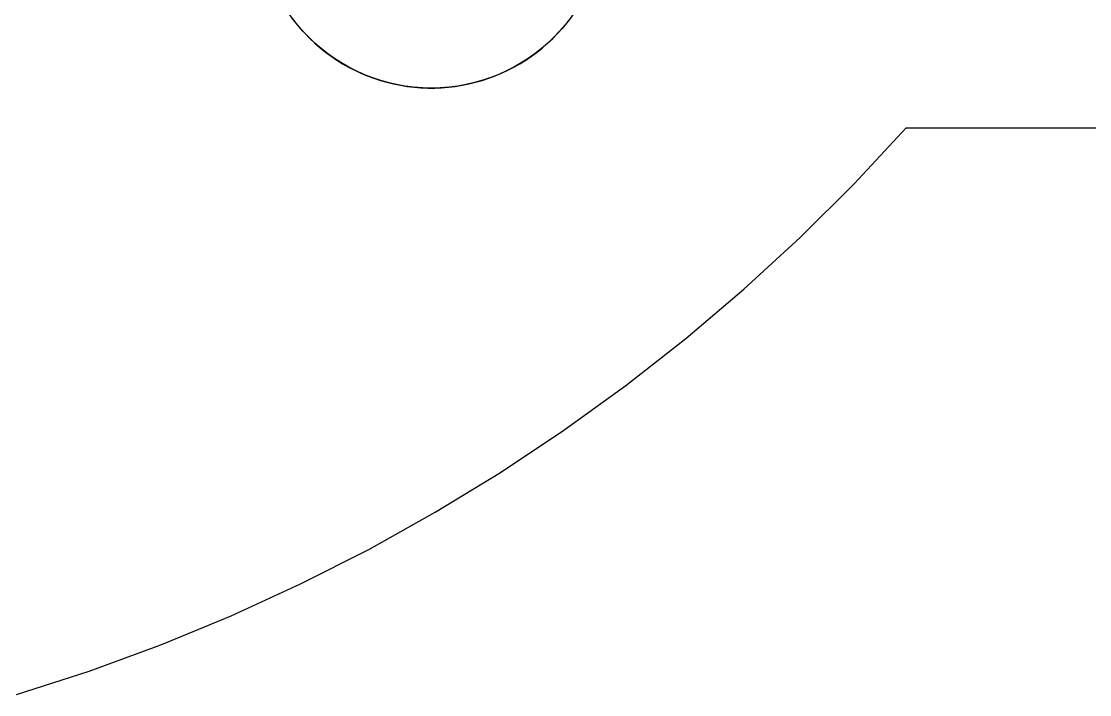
# Model space of a CAD drawing. Header units: millimetres. Extents: x -55 to 176, y -160 to 36.
# Drawn here: x 10.5 to 30.22, y -34.46 to -22.03 of the extents above; entities that cross this region are included whole.
import ezdxf

# ---------------------------------------------------------------- set-up
doc = ezdxf.new("R2010")
doc.units = ezdxf.units.MM
doc.layers.add('XY', color=7, linetype='Continuous')

msp = doc.modelspace()

# ---------------------------------------------------------------- linework, layer by layer
for centre, radius in [((0, 0), 23.8), ((18.067, -20.065), 3.2)]:
    msp.add_circle(centre, radius)
at = {"layer": 'XY'}
for p, q in [((15.57, -22.067), (15.493, -21.966)), ((15.652, -22.165), (15.57, -22.067)), ((20.563, -22.067), (20.481, -22.165)), ((20.64, -21.966), (20.563, -22.067)), ((15.737, -22.259), (15.652, -22.165)), ((15.826, -22.35), (15.737, -22.259)), ((20.307, -22.35), (20.396, -22.259)), ((20.481, -22.165), (20.396, -22.259)), ((15.826, -22.35), (15.919, -22.437)), ((15.919, -22.437), (16.015, -22.521)), ((20.118, -22.521), (20.214, -22.437)), ((20.214, -22.437), (20.307, -22.35)), ((16.015, -22.521), (16.114, -22.6)), ((16.114, -22.6), (16.217, -22.676)), ((16.217, -22.676), (16.322, -22.747)), ((19.811, -22.747), (19.916, -22.676)), ((19.916, -22.676), (20.019, -22.6)), ((20.019, -22.6), (20.118, -22.521)), ((16.322, -22.747), (16.43, -22.815)), ((16.43, -22.815), (16.541, -22.878)), ((19.593, -22.878), (19.703, -22.815)), ((19.703, -22.815), (19.811, -22.747)), ((16.541, -22.878), (16.654, -22.936)), ((16.654, -22.936), (16.769, -22.99)), ((16.769, -22.99), (16.886, -23.039)), ((16.886, -23.039), (17.005, -23.084)), ((19.128, -23.084), (19.247, -23.039)), ((19.247, -23.039), (19.364, -22.99)), ((19.364, -22.99), (19.479, -22.936)), ((19.479, -22.936), (19.593, -22.878)), ((17.005, -23.084), (17.126, -23.124)), ((17.126, -23.124), (17.249, -23.159)), ((17.249, -23.159), (17.372, -23.189)), ((17.372, -23.189), (17.497, -23.214)), ((17.497, -23.214), (17.623, -23.234)), ((17.623, -23.234), (17.749, -23.249)), ((17.749, -23.249), (17.876, -23.259)), ((17.876, -23.259), (18.003, -23.264)), ((18.003, -23.264), (18.13, -23.264)), ((18.13, -23.264), (18.257, -23.259)), ((18.257, -23.259), (18.384, -23.249)), ((18.384, -23.249), (18.51, -23.234)), ((18.51, -23.234), (18.636, -23.214)), ((18.636, -23.214), (18.761, -23.189)), ((18.761, -23.189), (18.885, -23.159)), ((18.885, -23.159), (19.007, -23.124)), ((19.007, -23.124), (19.128, -23.084)), ((25.874, -25.031), (26.833, -24)), ((26.833, -24), (52, -24)), ((24.875, -26.024), (25.874, -25.031)), ((23.838, -26.977), (24.875, -26.024)), ((22.765, -27.888), (23.838, -26.977)), ((21.657, -28.757), (22.765, -27.888)), ((20.515, -29.582), (21.657, -28.757)), ((19.343, -30.362), (20.515, -29.582)), ((18.141, -31.095), (19.343, -30.362)), ((16.911, -31.781), (18.141, -31.095)), ((15.655, -32.418), (16.911, -31.781)), ((14.375, -33.006), (15.655, -32.418)), ((13.073, -33.542), (14.375, -33.006)), ((11.751, -34.028), (13.073, -33.542)), ((10.411, -34.462), (11.751, -34.028))]:
    msp.add_line(p, q, dxfattribs=at)

doc.saveas('drawing.dxf')
